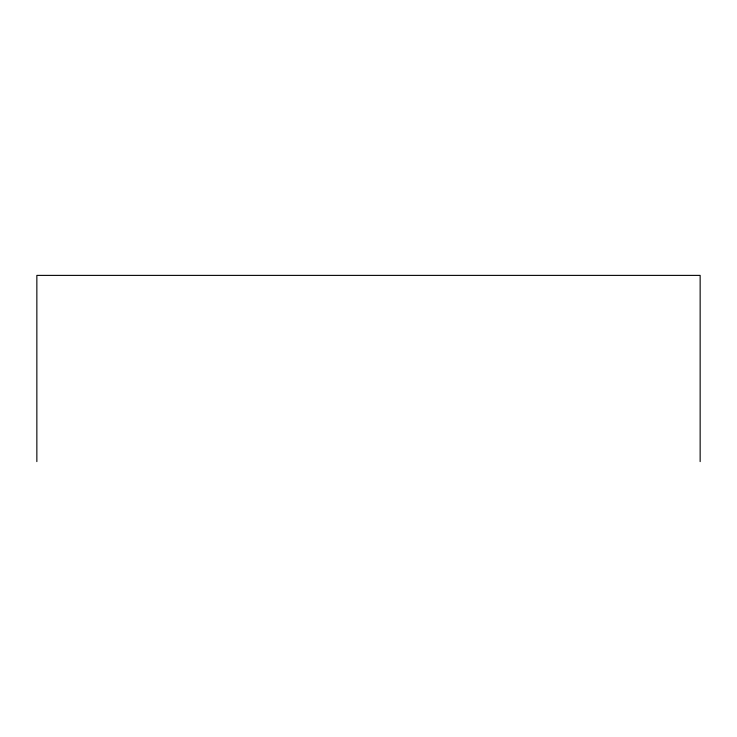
<?xml version="1.0" encoding="UTF-8"?>
<svg xmlns="http://www.w3.org/2000/svg" width="737" height="737" viewBox="0 0 737 737"><rect width="100%" height="100%" fill="white"/><g stroke="black" fill="none" stroke-linecap="round" stroke-linejoin="round"><path stroke-width="1.11" d="M700.15 461.611L700.15 275.389L36.85 275.389L36.85 461.611"/></g></svg>
